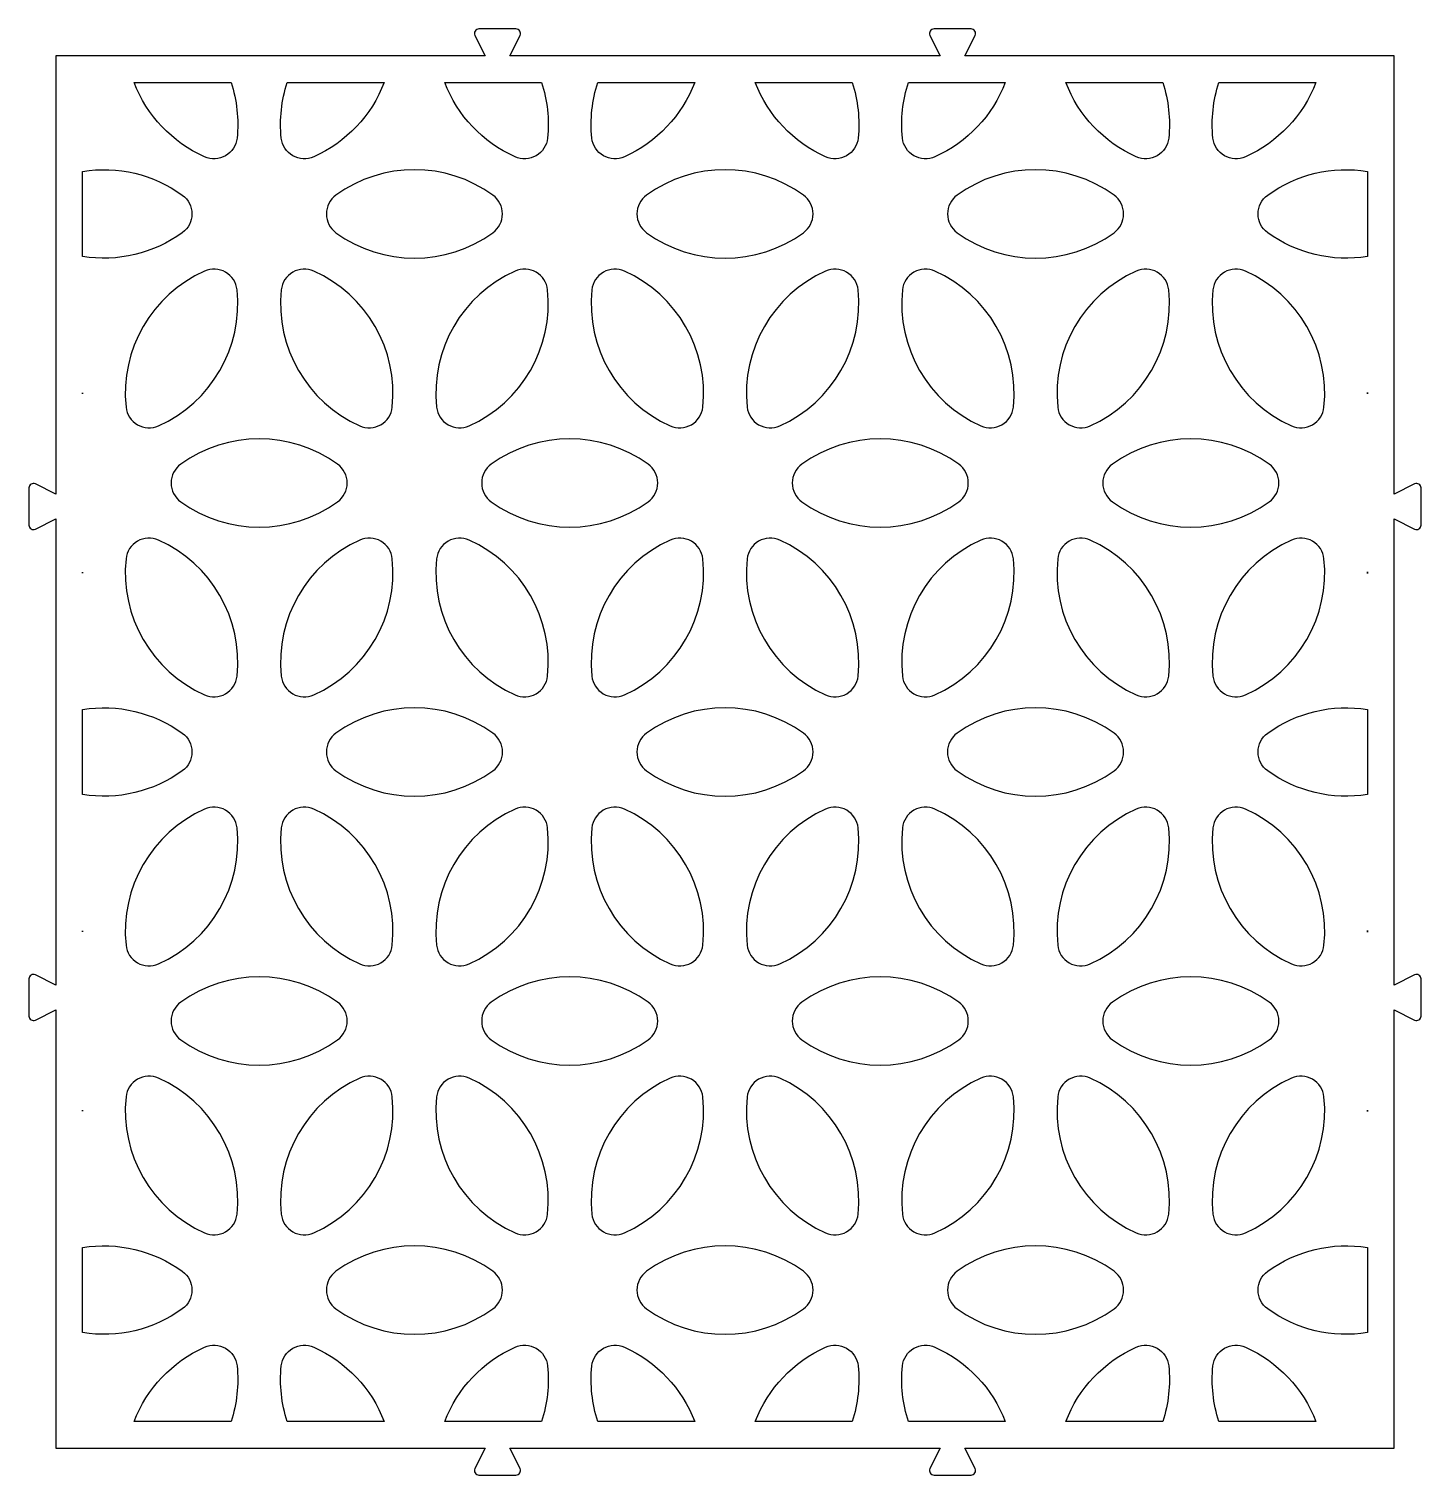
# Model space of a CAD drawing. Header units: millimetres. Extents: x -162 to -6, y -81 to 81.
import ezdxf

# ---------------------------------------------------------------- set-up
doc = ezdxf.new("R2010")
doc.units = ezdxf.units.MM
doc.layers.get('0').update_dxf_attribs({"linetype": 'CONTINUOUS'})

msp = doc.modelspace()

# ---------------------------------------------------------------- linework, layer by layer
for points in [[(-56.17, -80.28), (-57.31, -78), (-9.2, -78), (-9.2, -28.89), (-6.92, -30.03, 0.557537), (-6.2, -29.58), (-6.2, -25.42, 0.557537), (-6.92, -24.97), (-9.2, -26.11), (-9.2, 26.11), (-6.92, 24.97, 0.557537), (-6.2, 25.42), (-6.2, 29.58, 0.557537), (-6.92, 30.03), (-9.2, 28.89), (-9.2, 78), (-57.31, 78), (-56.17, 80.28, 0.557537), (-56.62, 81), (-60.78, 81, 0.557537), (-61.23, 80.28), (-60.09, 78), (-108.31, 78), (-107.17, 80.28, 0.557537), (-107.62, 81), (-111.78, 81, 0.557537), (-112.23, 80.28), (-111.09, 78), (-159.2, 78), (-159.2, 28.89), (-161.48, 30.03, 0.557537), (-162.2, 29.58), (-162.2, 25.42, 0.557537), (-161.48, 24.97), (-159.2, 26.11), (-159.2, -26.11), (-161.48, -24.97, 0.557537), (-162.2, -25.42), (-162.2, -29.58, 0.557537), (-161.48, -30.03), (-159.2, -28.89), (-159.2, -78), (-111.09, -78), (-112.23, -80.28, 0.557537), (-111.78, -81), (-107.62, -81, 0.557537), (-107.17, -80.28), (-108.31, -78), (-60.09, -78), (-61.23, -80.28, 0.557537), (-60.78, -81), (-56.62, -81, 0.557537)], [(-150.41, 75), (-139.55, 75, -0.105386), (-138.88, 68.78, -0.510745), (-142.53, 66.68, -0.198565)], [(-133.25, 75), (-122.39, 75, -0.198565), (-130.27, 66.68, -0.510745), (-133.92, 68.78, -0.105386)], [(-115.61, 75), (-104.75, 75, -0.105386), (-104.08, 68.78, -0.510745), (-107.73, 66.68, -0.198565)], [(-98.45, 75), (-87.59, 75, -0.198565), (-95.47, 66.68, -0.510745), (-99.12, 68.78, -0.105386)], [(-80.81, 75), (-69.95, 75, -0.105386), (-69.28, 68.78, -0.510745), (-72.93, 66.68, -0.198565)], [(-63.65, 75), (-52.79, 75, -0.198565), (-60.67, 66.68, -0.510745), (-64.32, 68.78, -0.105386)], [(-46.01, 75), (-35.15, 75, -0.105386), (-34.48, 68.78, -0.510745), (-38.13, 66.68, -0.198565)], [(-28.85, 75), (-17.99, 75, -0.198565), (-25.87, 66.68, -0.510745), (-29.52, 68.78, -0.105386)], [(-156.2, 55.51), (-156.2, 65.04, -0.199349), (-145.01, 62.38, -0.510745), (-145.01, 58.17, -0.199349)], [(-127.79, 62.38, 0.510745), (-127.79, 58.17, 0.32385), (-110.21, 58.17, 0.510745), (-110.21, 62.38, 0.32385)], [(-92.99, 62.38, 0.510745), (-92.99, 58.17, 0.32385), (-75.41, 58.17, 0.510745), (-75.41, 62.38, 0.32385)], [(-58.19, 62.38, 0.510745), (-58.19, 58.17, 0.32385), (-40.61, 58.17, 0.510745), (-40.61, 62.38, 0.32385)], [(-12.2, 65.04), (-12.2, 55.51, -0.199351), (-23.39, 58.17, -0.510745), (-23.39, 62.38, -0.199351)], [(-138.88, 51.77, 0.510745), (-142.53, 53.87, 0.32385), (-151.32, 38.64, 0.510745), (-147.67, 36.54, 0.32385)], [(-125.13, 36.54, 0.510745), (-121.48, 38.64, 0.32385), (-130.27, 53.87, 0.510745), (-133.92, 51.77, 0.32385)], [(-104.08, 51.77, 0.510745), (-107.73, 53.87, 0.32385), (-116.52, 38.64, 0.510745), (-112.87, 36.54, 0.32385)], [(-90.33, 36.54, 0.510745), (-86.68, 38.64, 0.32385), (-95.47, 53.87, 0.510745), (-99.12, 51.77, 0.32385)], [(-69.28, 51.77, 0.510745), (-72.93, 53.87, 0.32385), (-81.72, 38.64, 0.510745), (-78.07, 36.54, 0.32385)], [(-55.53, 36.54, 0.510745), (-51.88, 38.64, 0.32385), (-60.67, 53.87, 0.510745), (-64.32, 51.77, 0.32385)], [(-34.48, 51.77, 0.510745), (-38.13, 53.87, 0.32385), (-46.92, 38.64, 0.510745), (-43.27, 36.54, 0.32385)], [(-20.73, 36.54, 0.510745), (-17.08, 38.64, 0.32385), (-25.87, 53.87, 0.510745), (-29.52, 51.77, 0.32385)], [(-156.2, 40.14), (-156.2, 40.22, -0.001307)], [(-12.2, 40.26), (-12.2, 40.11, -0.002614)], [(-127.61, 32.24, 0.32385), (-145.19, 32.24, 0.510745), (-145.19, 28.03, 0.32385), (-127.61, 28.03, 0.510745)], [(-110.39, 32.24, 0.510745), (-110.39, 28.03, 0.32385), (-92.81, 28.03, 0.510745), (-92.81, 32.24, 0.32385)], [(-75.59, 32.24, 0.510745), (-75.59, 28.03, 0.32385), (-58.01, 28.03, 0.510745), (-58.01, 32.24, 0.32385)], [(-40.79, 32.24, 0.510745), (-40.79, 28.03, 0.32385), (-23.21, 28.03, 0.510745), (-23.21, 32.24, 0.32385)], [(-151.32, 21.63, 0.32385), (-142.53, 6.4, 0.510745), (-138.88, 8.51, 0.32385), (-147.67, 23.74, 0.510745)], [(-125.13, 23.74, 0.32385), (-133.92, 8.51, 0.510745), (-130.27, 6.4, 0.32385), (-121.48, 21.63, 0.510745)], [(-107.73, 6.4, 0.510745), (-104.08, 8.51, 0.32385), (-112.87, 23.74, 0.510745), (-116.52, 21.63, 0.32385)], [(-86.68, 21.63, 0.510745), (-90.33, 23.74, 0.32385), (-99.12, 8.51, 0.510745), (-95.47, 6.4, 0.32385)], [(-72.93, 6.4, 0.510745), (-69.28, 8.51, 0.32385), (-78.07, 23.74, 0.510745), (-81.72, 21.63, 0.32385)], [(-51.88, 21.63, 0.510745), (-55.53, 23.74, 0.32385), (-64.32, 8.51, 0.510745), (-60.67, 6.4, 0.32385)], [(-38.13, 6.4, 0.510745), (-34.48, 8.51, 0.32385), (-43.27, 23.74, 0.510745), (-46.92, 21.63, 0.32385)], [(-17.08, 21.63, 0.510745), (-20.73, 23.74, 0.32385), (-29.52, 8.51, 0.510745), (-25.87, 6.4, 0.32385)], [(-156.2, 20.05), (-156.2, 20.13, -0.001307)], [(-12.2, 20.17), (-12.2, 20.01, -0.002614)], [(-156.2, -4.76), (-156.2, 4.76, -0.199349), (-145.01, 2.11, -0.510745), (-145.01, -2.11, -0.199349)], [(-110.21, 2.11, 0.32385), (-127.79, 2.11, 0.510745), (-127.79, -2.11, 0.32385), (-110.21, -2.11, 0.510745)], [(-92.99, 2.11, 0.510745), (-92.99, -2.11, 0.32385), (-75.41, -2.11, 0.510745), (-75.41, 2.11, 0.32385)], [(-58.19, 2.11, 0.510745), (-58.19, -2.11, 0.32385), (-40.61, -2.11, 0.510745), (-40.61, 2.11, 0.32385)], [(-12.2, 4.76), (-12.2, -4.76, -0.199351), (-23.39, -2.11, -0.510745), (-23.39, 2.11, -0.199351)], [(-142.53, -6.4, 0.32385), (-151.32, -21.63, 0.510745), (-147.67, -23.74, 0.32385), (-138.88, -8.51, 0.510745)], [(-133.92, -8.51, 0.32385), (-125.13, -23.74, 0.510745), (-121.48, -21.63, 0.32385), (-130.27, -6.4, 0.510745)], [(-104.08, -8.51, 0.510745), (-107.73, -6.4, 0.32385), (-116.52, -21.63, 0.510745), (-112.87, -23.74, 0.32385)], [(-90.33, -23.74, 0.510745), (-86.68, -21.63, 0.32385), (-95.47, -6.4, 0.510745), (-99.12, -8.51, 0.32385)], [(-69.28, -8.51, 0.510745), (-72.93, -6.4, 0.32385), (-81.72, -21.63, 0.510745), (-78.07, -23.74, 0.32385)], [(-55.53, -23.74, 0.510745), (-51.88, -21.63, 0.32385), (-60.67, -6.4, 0.510745), (-64.32, -8.51, 0.32385)], [(-34.48, -8.51, 0.510745), (-38.13, -6.4, 0.32385), (-46.92, -21.63, 0.510745), (-43.27, -23.74, 0.32385)], [(-20.73, -23.74, 0.510745), (-17.08, -21.63, 0.32385), (-25.87, -6.4, 0.510745), (-29.52, -8.51, 0.32385)], [(-156.2, -20.13), (-156.2, -20.05, -0.001307)], [(-12.2, -20.01), (-12.2, -20.17, -0.002614)], [(-145.19, -28.03, 0.510745), (-145.19, -32.24, 0.32385), (-127.61, -32.24, 0.510745), (-127.61, -28.03, 0.32385)], [(-110.39, -28.03, 0.510745), (-110.39, -32.24, 0.32385), (-92.81, -32.24, 0.510745), (-92.81, -28.03, 0.32385)], [(-75.59, -28.03, 0.510745), (-75.59, -32.24, 0.32385), (-58.01, -32.24, 0.510745), (-58.01, -28.03, 0.32385)], [(-40.79, -28.03, 0.510745), (-40.79, -32.24, 0.32385), (-23.21, -32.24, 0.510745), (-23.21, -28.03, 0.32385)], [(-142.53, -53.87, 0.510745), (-138.88, -51.77, 0.32385), (-147.67, -36.54, 0.510745), (-151.32, -38.64, 0.32385)], [(-121.48, -38.64, 0.510745), (-125.13, -36.54, 0.32385), (-133.92, -51.77, 0.510745), (-130.27, -53.87, 0.32385)], [(-107.73, -53.87, 0.510745), (-104.08, -51.77, 0.32385), (-112.87, -36.54, 0.510745), (-116.52, -38.64, 0.32385)], [(-86.68, -38.64, 0.510745), (-90.33, -36.54, 0.32385), (-99.12, -51.77, 0.510745), (-95.47, -53.87, 0.32385)], [(-72.93, -53.87, 0.510745), (-69.28, -51.77, 0.32385), (-78.07, -36.54, 0.510745), (-81.72, -38.64, 0.32385)], [(-51.88, -38.64, 0.510745), (-55.53, -36.54, 0.32385), (-64.32, -51.77, 0.510745), (-60.67, -53.87, 0.32385)], [(-38.13, -53.87, 0.510745), (-34.48, -51.77, 0.32385), (-43.27, -36.54, 0.510745), (-46.92, -38.64, 0.32385)], [(-17.08, -38.64, 0.510745), (-20.73, -36.54, 0.32385), (-29.52, -51.77, 0.510745), (-25.87, -53.87, 0.32385)], [(-156.2, -40.22), (-156.2, -40.14, -0.001307)], [(-12.2, -40.11), (-12.2, -40.26, -0.002614)], [(-156.2, -65.04), (-156.2, -55.51, -0.199349), (-145.01, -58.17, -0.510745), (-145.01, -62.38, -0.199349)], [(-127.79, -58.17, 0.510745), (-127.79, -62.38, 0.32385), (-110.21, -62.38, 0.510745), (-110.21, -58.17, 0.32385)], [(-92.99, -58.17, 0.510745), (-92.99, -62.38, 0.32385), (-75.41, -62.38, 0.510745), (-75.41, -58.17, 0.32385)], [(-58.19, -58.17, 0.510745), (-58.19, -62.38, 0.32385), (-40.61, -62.38, 0.510745), (-40.61, -58.17, 0.32385)], [(-12.2, -55.51), (-12.2, -65.04, -0.199351), (-23.39, -62.38, -0.510745), (-23.39, -58.17, -0.199351)], [(-139.55, -75), (-150.41, -75, -0.198565), (-142.53, -66.68, -0.510745), (-138.88, -68.78, -0.105386)], [(-122.39, -75), (-133.25, -75, -0.105386), (-133.92, -68.78, -0.510745), (-130.27, -66.68, -0.198565)], [(-104.75, -75), (-115.61, -75, -0.198565), (-107.73, -66.68, -0.510745), (-104.08, -68.78, -0.105386)], [(-87.59, -75), (-98.45, -75, -0.105386), (-99.12, -68.78, -0.510745), (-95.47, -66.68, -0.198565)], [(-69.95, -75), (-80.81, -75, -0.198565), (-72.93, -66.68, -0.510745), (-69.28, -68.78, -0.105386)], [(-52.79, -75), (-63.65, -75, -0.105386), (-64.32, -68.78, -0.510745), (-60.67, -66.68, -0.198565)], [(-35.15, -75), (-46.01, -75, -0.198565), (-38.13, -66.68, -0.510745), (-34.48, -68.78, -0.105386)], [(-17.99, -75), (-28.85, -75, -0.105386), (-29.52, -68.78, -0.510745), (-25.87, -66.68, -0.198565)]]:
    msp.add_lwpolyline(points, format="xyb", close=True)

doc.saveas('drawing.dxf')
